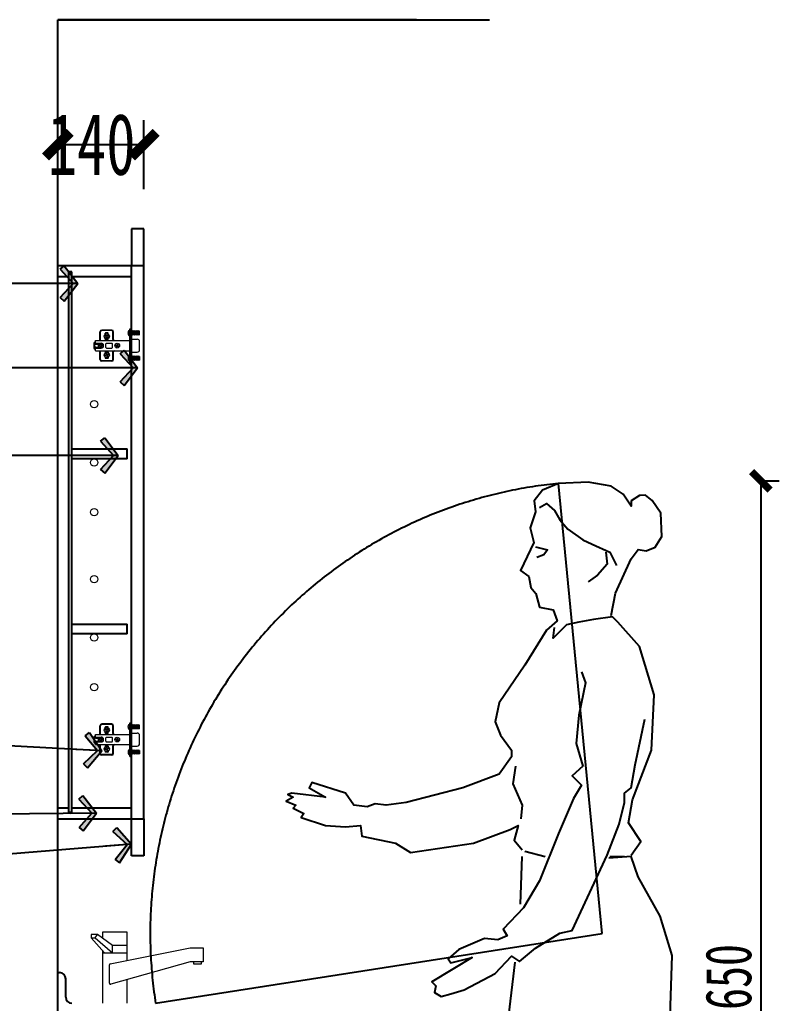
# Model space of a CAD drawing. Header units: millimetres. Extents: x 3104083 to 3173399, y -3165492 to -3044687.
# Drawn here: x 3143192 to 3144428, y -3140501 to -3138901 of the extents above; entities that cross this region are included whole.
import ezdxf

# ---------------------------------------------------------------- set-up
doc = ezdxf.new("R2010")
doc.units = ezdxf.units.MM
doc.header["$LTSCALE"] = 500
doc.header["$MEASUREMENT"] = 0
doc.header["$PDMODE"] = 2
doc.linetypes.add('ACAD_ISO03W100', pattern=[30, 12, -18])
doc.layers.get('0').update_dxf_attribs({"linetype": 'CONTINUOUS'})
doc.layers.get('DEFPOINTS').update_dxf_attribs({"linetype": 'CONTINUOUS'})
for name, color, linetype in [('1', 1, 'CONTINUOUS'), ('D-节点尺寸', 5, 'CONTINUOUS'), ('P-完成面', 3, 'CONTINUOUS'), ('W-基础引线', 35, 'CONTINUOUS'), ('台面', 4, 'CONTINUOUS'), ('柜体', 2, 'CONTINUOUS')]:
    doc.layers.add(name, color=color, linetype=linetype)
for name, color, linetype, lineweight in [('五金辅助件', 25, 'CONTINUOUS', 13), ('墙体', 6, 'CONTINUOUS', 25), ('家具1', 65, 'CONTINUOUS', 9)]:
    doc.layers.add(name, color=color, linetype=linetype, lineweight=lineweight)
doc.styles.add('DIM', font='SimSun.ttf', dxfattribs={"width": 0.7})
doc.dimstyles.new('30', dxfattribs={"dimscale": 30, "dimtxt": 2.5, "dimasz": 1, "dimexe": 1, "dimexo": 1, "dimgap": 0.5, "dimtad": 1, "dimdec": 0, "dimzin": 0, "dimdsep": 46, "dimtxsty": 'DIM', "dimblk": 'ARCHTICK', "dimcen": 0, "dimclrd": 5, "dimclre": 5, "dimclrt": 35, "dimadec": 0, "dimazin": 0, "dimtfac": 0.5, "dimtdec": 0, "dimtix": 1, "dimtmove": 2, "dimatfit": 2, "dimldrblk": 'A', "dimfxl": 0, "dimtolj": 1, "dimtzin": 0, "dimlwd": -1, "dimlwe": -1, "dimarcsym": 0})
doc.dimstyles.new('40', dxfattribs={"dimscale": 40, "dimtxt": 2.5, "dimasz": 1, "dimexe": 1, "dimexo": 1, "dimgap": 0.5, "dimtad": 1, "dimdec": 0, "dimzin": 0, "dimdsep": 46, "dimtxsty": 'DIM', "dimblk": 'ARCHTICK', "dimcen": 0, "dimclrd": 5, "dimclre": 5, "dimclrt": 35, "dimadec": 0, "dimazin": 0, "dimtfac": 0.5, "dimtdec": 0, "dimtix": 1, "dimtmove": 2, "dimatfit": 2, "dimldrblk": 'A', "dimfxl": 0, "dimtolj": 1, "dimtzin": 0, "dimlwd": -1, "dimlwe": -1, "dimarcsym": 0})
doc.dimstyles.new('基础引线', dxfattribs={"dimtxt": 3, "dimasz": 0.7, "dimexe": 2, "dimexo": 6, "dimgap": 1, "dimtad": 1, "dimdec": 0, "dimdsep": 46, "dimtxsty": 'Standard', "dimblk1": 'A', "dimblk2": 'A', "dimsah": 1, "dimcen": 3, "dimdle": 200, "dimclrd": 256, "dimclre": 256, "dimclrt": 2, "dimadec": 0, "dimazin": 0, "dimtfac": 1, "dimtdec": 0, "dimtix": 1, "dimtmove": 1, "dimatfit": 3, "dimldrblk": 'A', "dimfxl": 0, "dimtvp": 1, "dimtolj": 1, "dimtzin": 0, "dimarcsym": 0})

# ---------------------------------------------------------------- blocks, each defined once
blk = doc.blocks.new('_ArchTick')
at = {"color": 0, "linetype": 'ByBlock', "const_width": 0.4}
blk.add_lwpolyline([(-0.5, -0.5), (0.5, 0.5)], dxfattribs=at)
blk = doc.blocks.new('*D1871')
at = {"layer": 'D-节点尺寸', "color": 5, "ltscale": 100}
for p, q in [((3143254.1, -3139177.4), (3143254.1, -3139064.7)), ((3143394.1, -3139177.4), (3143394.1, -3139064.7)), ((3143254.1, -3139104.7), (3143394.1, -3139104.7))]:
    blk.add_line(p, q, dxfattribs=at)
at = {"layer": 'DEFPOINTS', "color": 0, "ltscale": 100}
for p in [(3143394.1, -3139104.7), (3143254.1, -3139217.4), (3143394.1, -3139217.4)]:
    blk.add_point(p, dxfattribs=at)
at = {"layer": 'D-节点尺寸', "color": 5, "ltscale": 100, "xscale": 40, "yscale": 40, "zscale": 40, "rotation": 180}
blk.add_blockref('_ArchTick', (3143254.1, -3139104.7), dxfattribs=at)
at = {"layer": 'D-节点尺寸', "color": 5, "ltscale": 100, "xscale": 40, "yscale": 40, "zscale": 40}
blk.add_blockref('_ArchTick', (3143394.1, -3139104.7), dxfattribs=at)
at = {"layer": 'D-节点尺寸', "color": 35, "ltscale": 100, "insert": (3143309.1, -3139104.7), "char_height": 100, "attachment_point": 5, "style": 'DIM'}
blk.add_mtext('\\A1;140', dxfattribs=at)
blk = doc.blocks.new('A')
for p, q in [((-1.435, 1.148), (-1.09, 1.437)), ((-1.09, 1.437), (0, 0)), ((-1.435, 1.148), (-0.369, 0)), ((-0.369, 0), (-2.127, 0)), ((-1.435, -1.148), (-0.369, 0)), ((-1.09, -1.437), (0, 0)), ((-1.435, -1.148), (-1.09, -1.437))]:
    blk.add_line(p, q)
for points in [[(-1.435, 1.148), (-1.09, 1.437), (-0.369, 0), (0, 0)], [(-1.435, -1.148), (-1.09, -1.437), (-0.369, 0), (0, 0)]]:
    blk.add_solid(points)
blk = doc.blocks.new('F02FMA01')
at = {"color": 0, "linetype": 'ByBlock'}
for p, q in [((31.9, 1529.2), (34.1, 1509.5)), ((34.1, 1509.5), (18.7, 1491.9)), ((18.7, 1491.9), (3.4, 1481)), ((-104.6, 1034.2), (-107.3, 956.5))]:
    blk.add_line(p, q, dxfattribs=at)
for points in [[(40.6, 1426.2), (47.8, 1462.5), (73.5, 1518.2), (84.5, 1533.6), (97.6, 1531.4), (112.4, 1537.3), (123.3, 1554.8), (121.8, 1592.7), (107.4, 1613.2), (96.4, 1622), (86.7, 1621.2), (73.5, 1612.4), (73.5, 1603.7), (60.4, 1623.4), (40.6, 1636.5), (3.4, 1643.1), (-44.9, 1640.9), (-71.2, 1629.9), (-84.3, 1612.4), (-82.1, 1594.9), (-90.9, 1568.6), (-84.9, 1544.7), (-106.7, 1499.2), (-93.1, 1489.7), (-90, 1471.6), (-81.7, 1461.9), (-75.6, 1439.4), (-53.6, 1435), (-47.1, 1417.5), (-64.6, 1402.1), (-99.7, 1345.2), (-141.3, 1283.8), (-147.9, 1253.2), (-139.1, 1231.2), (-121.6, 1207.1), (-121.6, 1196.2), (-141.3, 1167.7), (-200.5, 1145.8), (-292.6, 1121.7), (-325.5, 1117.3), (-343.1, 1119.5), (-356.2, 1115.1), (-378.1, 1117.3), (-391.3, 1137), (-446.1, 1154.6), (-450.5, 1145.8), (-424.2, 1130.5), (-479, 1137), (-485.6, 1134.9), (-476.8, 1130.5), (-487.8, 1123.9), (-472.4, 1117.3), (-476.8, 1112.9), (-459.3, 1104.2), (-463.6, 1097.6), (-424.2, 1084.5), (-391.3, 1082.3), (-367.2, 1084.5), (-365, 1066.9), (-310.2, 1056), (-286, 1040.7), (-183, 1056), (-123.8, 1077.9), (-110.6, 1084.5), (-117.2, 1060.4), (-104.1, 1045)], [(-75.6, 1601.5), (-64.6, 1608), (-51.4, 1597.1), (-42.7, 1581.8), (-29.5, 1566.4), (-5.4, 1548.9), (9.9, 1542.3), (38.5, 1529.2), (49.4, 1507.3)], [(-82.1, 1537.9), (-62.9, 1532.6), (-69, 1524.8), (-79.9, 1520.4)], [(73.5, 1036.3), (88.9, 1058.2), (69.1, 1088.9), (75.7, 1126.1), (106.4, 1207.1), (110.8, 1297), (86.7, 1375.8), (51.6, 1415.3), (42.8, 1424), (12.1, 1419.6), (-12, 1415.3), (-31.7, 1410.9), (-53.6, 1389), (-51.4, 1406.5)], [(-7.6, 1334.2), (-1, 1316.7), (-12, 1264.1), (-16.4, 1218.1), (-5.4, 1180.9), (-22.9, 1165.5), (-7.6, 1150.2), (-20.7, 1128.3), (-44.9, 1071.3), (-75.6, 994.7), (-101.9, 950.8), (-134.8, 915.8), (-128.2, 904.8), (-143.5, 898.3), (-165.5, 900.5), (-207.1, 882.9), (-224.7, 867.6), (-220.3, 861), (-185.2, 869.8), (-251, 830.4), (-244.4, 823.8), (-246.6, 812.8), (-235.6, 806.3), (-220.3, 810.6), (-198.3, 817.2), (-147.9, 843.5), (-121.6, 872), (-108.4, 863.2), (-82.1, 885.1), (-42.7, 909.2), (-22.9, 913.6), (34.1, 1036.3), (53.8, 1086.7), (62.6, 1121.7), (62.6, 1137), (73.5, 1145.8), (80.1, 1183.1), (95.5, 1257.5)], [(-115, 1180.9), (-119.4, 1152.4), (-104.1, 1117.3), (-106.3, 1095.4)], [(-99.7, 1042.8), (-66.8, 1034.1)], [(-115.7, 862), (-132.4, 725.9), (-132.4, 539.7), (-126.8, 375.8), (-104.6, 359.2), (-76.8, 348), (-60.1, 348), (-54.5, 217.5), (-57.3, 120.2), (-71.2, 78.6), (-132.4, 48), (-196.3, 25.8), (-201.9, 11.9), (-185.2, 6.3), (-160.2, 6.3), (-157.4, -4.8), (-115.7, -4.8), (48.4, -2), (53.9, 31.3), (37.2, 56.3), (31.7, 98), (42.8, 198), (67.8, 303.6), (76.2, 350.8), (137.3, 350.8), (159.6, 359.2), (148.5, 525.8), (134.6, 709.2), (140.1, 873.1), (120.7, 937), (84.5, 1000.9), (73.4, 1034.2), (37.2, 1031.5)], [(38.5, 1034.1), (62.6, 1034.1)], [(-149.1, 20.2), (-118.5, 28.6), (-68.4, 50.8), (-37.8, 78.6), (-26.7, 123), (-23.9, 228.6), (-29.5, 348)]]:
    blk.add_lwpolyline(points, dxfattribs=at)
blk = doc.blocks.new('*D1872')
at = {"layer": 'DEFPOINTS', "color": 0, "ltscale": 100}
for p in [(3144369.4, -3139651.5), (3144369.4, -3141301.5), (3144398.1, -3141301.5)]:
    blk.add_point(p, dxfattribs=at)
at = {"layer": 'P-完成面', "color": 5, "ltscale": 100}
for p, q in [((3144398.1, -3139651.5), (3144428.1, -3139651.5)), ((3144398.1, -3139651.5), (3144398.1, -3141301.5)), ((3144398.1, -3141301.5), (3144428.1, -3141301.5))]:
    blk.add_line(p, q, dxfattribs=at)
at = {"layer": 'P-完成面', "color": 5, "ltscale": 100, "xscale": 30, "yscale": 30, "zscale": 30}
for p, rotation in [((3144398.1, -3139651.5), 90), ((3144398.1, -3141301.5), 270)]:
    blk.add_blockref('_ArchTick', p, dxfattribs=dict(at, rotation=rotation))
at = {"layer": 'P-完成面', "color": 35, "ltscale": 100, "insert": (3144345.6, -3140476.5), "char_height": 75, "attachment_point": 5, "rotation": 90, "style": 'DIM'}
blk.add_mtext('\\A1;1650', dxfattribs=at)

msp = doc.modelspace()

# ---------------------------------------------------------------- linework, layer by layer
at = {"layer": '五金辅助件'}
for p, q in [((3143341.924, -3139406.284), (3143325.604, -3139406.284)), ((3143341.924, -3139407.244), (3143325.604, -3139407.244)), ((3143369.764, -3139407.326), (3143371.204, -3139407.326)), ((3143371.204, -3139459.084), (3143371.204, -3139404.364)), ((3143371.204, -3139404.364), (3143374.084, -3139404.364)), ((3143375.626, -3139408.286), (3143374.084, -3139407.9)), ((3143377.546, -3139408.286), (3143375.626, -3139407.806)), ((3143375.626, -3139414.526), (3143375.626, -3139407.806)), ((3143379.466, -3139408.286), (3143377.546, -3139407.806)), ((3143377.546, -3139414.526), (3143377.546, -3139407.806)), ((3143381.386, -3139408.286), (3143379.466, -3139407.806)), ((3143379.466, -3139414.526), (3143379.466, -3139407.806)), ((3143383.306, -3139408.286), (3143381.386, -3139407.806)), ((3143381.386, -3139414.526), (3143381.386, -3139407.806)), ((3143385.226, -3139408.286), (3143383.306, -3139407.806)), ((3143383.306, -3139414.526), (3143383.306, -3139407.806)), ((3143387.146, -3139408.286), (3143385.226, -3139407.806)), ((3143385.226, -3139414.526), (3143385.226, -3139407.806)), ((3143315.168, -3139423.564), (3143371.204, -3139423.564)), ((3143315.168, -3139428.364), (3143315.168, -3139423.564)), ((3143322.724, -3139421.421), (3143322.724, -3139409.164)), ((3143323.684, -3139421.421), (3143323.684, -3139409.164)), ((3143330.141, -3139414.011), (3143332.747, -3139416.407)), ((3143331.116, -3139412.951), (3143333.722, -3139415.347)), ((3143331.364, -3139412.772), (3143331.364, -3139411.564)), ((3143331.364, -3139421.164), (3143331.364, -3139419.956)), ((3143332.747, -3139416.407), (3143331.447, -3139417.82)), ((3143331.447, -3139417.82), (3143332.507, -3139418.795)), ((3143335.684, -3139411.084), (3143331.844, -3139411.084)), ((3143335.684, -3139421.644), (3143331.844, -3139421.644)), ((3143333.807, -3139417.381), (3143332.507, -3139418.795)), ((3143335.021, -3139413.933), (3143333.722, -3139415.347)), ((3143333.807, -3139417.381), (3143336.413, -3139419.777)), ((3143336.081, -3139414.908), (3143334.782, -3139416.321)), ((3143334.782, -3139416.321), (3143337.387, -3139418.717)), ((3143335.021, -3139413.933), (3143336.081, -3139414.908)), ((3143336.164, -3139412.772), (3143336.164, -3139411.564)), ((3143336.164, -3139421.164), (3143336.164, -3139419.956)), ((3143343.844, -3139421.644), (3143343.844, -3139409.164)), ((3143344.804, -3139421.644), (3143344.804, -3139409.164)), ((3143368.324, -3139410.686), (3143368.815, -3139410.686)), ((3143368.324, -3139411.646), (3143368.815, -3139411.646)), ((3143368.815, -3139411.646), (3143368.815, -3139410.686)), ((3143369.764, -3139415.006), (3143371.204, -3139415.006)), ((3143375.626, -3139414.046), (3143374.084, -3139414.431)), ((3143374.084, -3139421.164), (3143383.306, -3139421.164)), ((3143377.546, -3139414.046), (3143375.626, -3139414.526)), ((3143379.466, -3139414.046), (3143377.546, -3139414.526)), ((3143381.386, -3139414.046), (3143379.466, -3139414.526)), ((3143383.306, -3139414.046), (3143381.386, -3139414.526)), ((3143385.226, -3139414.046), (3143383.306, -3139414.526)), ((3143387.146, -3139414.046), (3143385.226, -3139414.526)), ((3143387.146, -3139414.046), (3143387.146, -3139408.286)), ((3143313.124, -3139436.29), (3143313.124, -3139427.158)), ((3143313.808, -3139426.239), (3143315.168, -3139425.831)), ((3143315.168, -3139437.617), (3143313.808, -3139437.209)), ((3143314.084, -3139435.576), (3143314.084, -3139427.873)), ((3143314.768, -3139426.953), (3143315.168, -3139426.833)), ((3143315.168, -3139436.615), (3143314.768, -3139436.495)), ((3143315.168, -3139427.884), (3143324.768, -3139427.884)), ((3143315.168, -3139439.884), (3143315.168, -3139435.084)), ((3143315.168, -3139435.564), (3143324.768, -3139435.564)), ((3143315.168, -3139439.884), (3143371.204, -3139439.884)), ((3143316.128, -3139429.324), (3143320.906, -3139429.324)), ((3143316.128, -3139434.124), (3143320.906, -3139434.124)), ((3143323.041, -3139431.184), (3143320, -3139431.882)), ((3143323.364, -3139432.587), (3143320.323, -3139433.286)), ((3143324.015, -3139428.99), (3143322.611, -3139429.312)), ((3143322.611, -3139429.312), (3143323.041, -3139431.184)), ((3143323.364, -3139432.587), (3143323.793, -3139434.458)), ((3143325.197, -3139434.136), (3143323.793, -3139434.458)), ((3143324.015, -3139428.99), (3143324.444, -3139430.861)), ((3143327.485, -3139430.162), (3143324.444, -3139430.861)), ((3143327.808, -3139431.566), (3143324.767, -3139432.265)), ((3143324.767, -3139432.265), (3143325.197, -3139434.136)), ((3143328.608, -3139432.204), (3143328.608, -3139431.244)), ((3143332.448, -3139434.604), (3143332.448, -3139428.844)), ((3143333.408, -3139427.884), (3143342.048, -3139427.884)), ((3143333.408, -3139435.564), (3143342.048, -3139435.564)), ((3143343.008, -3139434.604), (3143343.008, -3139428.844)), ((3143346.909, -3139430.892), (3143349.623, -3139431.855)), ((3143347.23, -3139429.988), (3143349.944, -3139430.951)), ((3143349.915, -3139432.468), (3143348.952, -3139435.183)), ((3143350.82, -3139432.789), (3143349.857, -3139435.504)), ((3143351.52, -3139427.945), (3143350.557, -3139430.659)), ((3143351.433, -3139432.497), (3143354.147, -3139433.461)), ((3143352.425, -3139428.266), (3143351.462, -3139430.98)), ((3143351.754, -3139431.593), (3143354.468, -3139432.556)), ((3143387.146, -3139438.444), (3143387.146, -3139425.004)), ((3143322.724, -3139454.284), (3143322.724, -3139442.027)), ((3143323.684, -3139454.284), (3143323.684, -3139442.027)), ((3143332.901, -3139446.544), (3143329.452, -3139447.336)), ((3143333.224, -3139447.947), (3143329.774, -3139448.74)), ((3143331.364, -3139442.284), (3143331.364, -3139443.492)), ((3143331.364, -3139450.676), (3143331.364, -3139451.884)), ((3143335.684, -3139441.804), (3143331.844, -3139441.804)), ((3143335.684, -3139452.364), (3143331.844, -3139452.364)), ((3143333.875, -3139444.35), (3143332.471, -3139444.672)), ((3143332.471, -3139444.672), (3143332.901, -3139446.544)), ((3143333.224, -3139447.947), (3143333.654, -3139449.818)), ((3143335.057, -3139449.496), (3143333.654, -3139449.818)), ((3143333.875, -3139444.35), (3143334.305, -3139446.221)), ((3143337.754, -3139445.429), (3143334.305, -3139446.221)), ((3143338.077, -3139446.832), (3143334.627, -3139447.625)), ((3143334.627, -3139447.625), (3143335.057, -3139449.496)), ((3143336.164, -3139442.284), (3143336.164, -3139443.492)), ((3143336.164, -3139450.676), (3143336.164, -3139451.884)), ((3143343.844, -3139454.284), (3143343.844, -3139441.804)), ((3143344.804, -3139454.284), (3143344.804, -3139441.804)), ((3143368.324, -3139451.802), (3143368.815, -3139451.802)), ((3143368.324, -3139452.762), (3143368.815, -3139452.762)), ((3143368.815, -3139451.802), (3143368.815, -3139452.762)), ((3143369.764, -3139448.442), (3143371.204, -3139448.442)), ((3143374.084, -3139442.284), (3143383.306, -3139442.284)), ((3143375.626, -3139449.402), (3143374.084, -3139449.017)), ((3143375.626, -3139455.162), (3143374.084, -3139455.548)), ((3143375.626, -3139448.922), (3143375.626, -3139455.642)), ((3143377.546, -3139449.402), (3143375.626, -3139448.922)), ((3143377.546, -3139455.162), (3143375.626, -3139455.642)), ((3143377.546, -3139448.922), (3143377.546, -3139455.642)), ((3143379.466, -3139449.402), (3143377.546, -3139448.922)), ((3143379.466, -3139455.162), (3143377.546, -3139455.642)), ((3143379.466, -3139448.922), (3143379.466, -3139455.642)), ((3143381.386, -3139449.402), (3143379.466, -3139448.922)), ((3143381.386, -3139455.162), (3143379.466, -3139455.642)), ((3143381.386, -3139448.922), (3143381.386, -3139455.642)), ((3143383.306, -3139449.402), (3143381.386, -3139448.922)), ((3143383.306, -3139455.162), (3143381.386, -3139455.642)), ((3143383.306, -3139448.922), (3143383.306, -3139455.642)), ((3143385.226, -3139449.402), (3143383.306, -3139448.922)), ((3143385.226, -3139455.162), (3143383.306, -3139455.642)), ((3143385.226, -3139448.922), (3143385.226, -3139455.642)), ((3143387.146, -3139449.402), (3143385.226, -3139448.922)), ((3143387.146, -3139455.162), (3143385.226, -3139455.642)), ((3143387.146, -3139449.402), (3143387.146, -3139455.162)), ((3143341.924, -3139456.204), (3143325.604, -3139456.204)), ((3143341.924, -3139457.164), (3143325.604, -3139457.164)), ((3143369.764, -3139456.122), (3143371.204, -3139456.122)), ((3143371.204, -3139459.084), (3143374.084, -3139459.084)), ((3143341.924, -3140046.982), (3143325.604, -3140046.982)), ((3143341.924, -3140047.942), (3143325.604, -3140047.942)), ((3143371.204, -3140099.782), (3143371.204, -3140045.062)), ((3143371.204, -3140045.062), (3143374.084, -3140045.062)), ((3143322.724, -3140062.12), (3143322.724, -3140049.862)), ((3143323.684, -3140062.12), (3143323.684, -3140049.862)), ((3143330.141, -3140054.709), (3143332.747, -3140057.105)), ((3143331.116, -3140053.649), (3143333.722, -3140056.045)), ((3143331.364, -3140053.47), (3143331.364, -3140052.262)), ((3143331.364, -3140061.862), (3143331.364, -3140060.654)), ((3143332.747, -3140057.105), (3143331.447, -3140058.519)), ((3143331.447, -3140058.519), (3143332.507, -3140059.493)), ((3143335.684, -3140051.782), (3143331.844, -3140051.782)), ((3143335.684, -3140062.342), (3143331.844, -3140062.342)), ((3143333.807, -3140058.08), (3143332.507, -3140059.493)), ((3143335.021, -3140054.632), (3143333.722, -3140056.045)), ((3143333.807, -3140058.08), (3143336.413, -3140060.476)), ((3143336.081, -3140055.606), (3143334.782, -3140057.02)), ((3143334.782, -3140057.02), (3143337.387, -3140059.416)), ((3143335.021, -3140054.632), (3143336.081, -3140055.606)), ((3143336.164, -3140053.47), (3143336.164, -3140052.262)), ((3143336.164, -3140061.862), (3143336.164, -3140060.654)), ((3143343.844, -3140062.342), (3143343.844, -3140049.862)), ((3143344.804, -3140062.342), (3143344.804, -3140049.862)), ((3143368.324, -3140051.384), (3143368.815, -3140051.384)), ((3143368.324, -3140052.344), (3143368.815, -3140052.344)), ((3143368.815, -3140052.344), (3143368.815, -3140051.384)), ((3143369.764, -3140048.024), (3143371.204, -3140048.024)), ((3143369.764, -3140055.704), (3143371.204, -3140055.704)), ((3143375.626, -3140048.984), (3143374.084, -3140048.599)), ((3143375.626, -3140054.744), (3143374.084, -3140055.13)), ((3143374.084, -3140061.862), (3143383.306, -3140061.862)), ((3143377.546, -3140048.984), (3143375.626, -3140048.504)), ((3143375.626, -3140055.224), (3143375.626, -3140048.504)), ((3143377.546, -3140054.744), (3143375.626, -3140055.224)), ((3143379.466, -3140048.984), (3143377.546, -3140048.504)), ((3143377.546, -3140055.224), (3143377.546, -3140048.504)), ((3143379.466, -3140054.744), (3143377.546, -3140055.224)), ((3143381.386, -3140048.984), (3143379.466, -3140048.504)), ((3143379.466, -3140055.224), (3143379.466, -3140048.504)), ((3143381.386, -3140054.744), (3143379.466, -3140055.224)), ((3143383.306, -3140048.984), (3143381.386, -3140048.504)), ((3143381.386, -3140055.224), (3143381.386, -3140048.504)), ((3143383.306, -3140054.744), (3143381.386, -3140055.224)), ((3143385.226, -3140048.984), (3143383.306, -3140048.504)), ((3143383.306, -3140055.224), (3143383.306, -3140048.504)), ((3143385.226, -3140054.744), (3143383.306, -3140055.224)), ((3143387.146, -3140048.984), (3143385.226, -3140048.504)), ((3143385.226, -3140055.224), (3143385.226, -3140048.504)), ((3143387.146, -3140054.744), (3143385.226, -3140055.224)), ((3143387.146, -3140054.744), (3143387.146, -3140048.984)), ((3143313.124, -3140076.988), (3143313.124, -3140067.857)), ((3143313.808, -3140066.937), (3143315.168, -3140066.529)), ((3143315.168, -3140078.316), (3143313.808, -3140077.908)), ((3143314.084, -3140076.274), (3143314.084, -3140068.571)), ((3143314.768, -3140067.652), (3143315.168, -3140067.531)), ((3143315.168, -3140077.313), (3143314.768, -3140077.193)), ((3143315.168, -3140064.262), (3143371.204, -3140064.262)), ((3143315.168, -3140069.062), (3143315.168, -3140064.262)), ((3143315.168, -3140068.582), (3143324.768, -3140068.582)), ((3143315.168, -3140080.582), (3143315.168, -3140075.782)), ((3143315.168, -3140076.262), (3143324.768, -3140076.262)), ((3143316.128, -3140070.022), (3143320.906, -3140070.022)), ((3143316.128, -3140074.822), (3143320.906, -3140074.822)), ((3143323.041, -3140071.882), (3143320, -3140072.581)), ((3143323.364, -3140073.285), (3143320.323, -3140073.984)), ((3143324.015, -3140069.688), (3143322.611, -3140070.011)), ((3143322.611, -3140070.011), (3143323.041, -3140071.882)), ((3143323.364, -3140073.285), (3143323.793, -3140075.157)), ((3143325.197, -3140074.834), (3143323.793, -3140075.157)), ((3143324.015, -3140069.688), (3143324.444, -3140071.56)), ((3143327.485, -3140070.861), (3143324.444, -3140071.56)), ((3143327.808, -3140072.264), (3143324.767, -3140072.963)), ((3143324.767, -3140072.963), (3143325.197, -3140074.834)), ((3143328.608, -3140072.902), (3143328.608, -3140071.942)), ((3143332.448, -3140075.302), (3143332.448, -3140069.542)), ((3143333.408, -3140068.582), (3143342.048, -3140068.582)), ((3143333.408, -3140076.262), (3143342.048, -3140076.262)), ((3143343.008, -3140075.302), (3143343.008, -3140069.542)), ((3143346.909, -3140071.591), (3143349.623, -3140072.554)), ((3143347.23, -3140070.686), (3143349.944, -3140071.649)), ((3143349.915, -3140073.167), (3143348.952, -3140075.881)), ((3143350.82, -3140073.488), (3143349.857, -3140076.202)), ((3143351.52, -3140068.643), (3143350.557, -3140071.357)), ((3143351.433, -3140073.196), (3143354.147, -3140074.159)), ((3143352.425, -3140068.964), (3143351.462, -3140071.678)), ((3143351.754, -3140072.291), (3143354.468, -3140073.254)), ((3143387.146, -3140079.142), (3143387.146, -3140065.702)), ((3143315.168, -3140080.582), (3143371.204, -3140080.582)), ((3143322.724, -3140094.982), (3143322.724, -3140082.725)), ((3143323.684, -3140094.982), (3143323.684, -3140082.725)), ((3143332.901, -3140087.242), (3143329.452, -3140088.035)), ((3143333.224, -3140088.645), (3143329.774, -3140089.438)), ((3143331.364, -3140082.982), (3143331.364, -3140084.19)), ((3143331.364, -3140091.374), (3143331.364, -3140092.582)), ((3143335.684, -3140082.502), (3143331.844, -3140082.502)), ((3143335.684, -3140093.062), (3143331.844, -3140093.062)), ((3143333.875, -3140085.048), (3143332.471, -3140085.371)), ((3143332.471, -3140085.371), (3143332.901, -3140087.242)), ((3143333.224, -3140088.645), (3143333.654, -3140090.517)), ((3143335.057, -3140090.194), (3143333.654, -3140090.517)), ((3143333.875, -3140085.048), (3143334.305, -3140086.92)), ((3143337.754, -3140086.127), (3143334.305, -3140086.92)), ((3143338.077, -3140087.53), (3143334.627, -3140088.323)), ((3143334.627, -3140088.323), (3143335.057, -3140090.194)), ((3143336.164, -3140082.982), (3143336.164, -3140084.19)), ((3143336.164, -3140091.374), (3143336.164, -3140092.582)), ((3143343.844, -3140094.982), (3143343.844, -3140082.502)), ((3143344.804, -3140094.982), (3143344.804, -3140082.502)), ((3143368.324, -3140092.501), (3143368.815, -3140092.501)), ((3143368.324, -3140093.461), (3143368.815, -3140093.461)), ((3143368.815, -3140092.501), (3143368.815, -3140093.461)), ((3143369.764, -3140089.141), (3143371.204, -3140089.141)), ((3143374.084, -3140082.982), (3143383.306, -3140082.982)), ((3143375.626, -3140090.101), (3143374.084, -3140089.715)), ((3143375.626, -3140095.861), (3143374.084, -3140096.246)), ((3143375.626, -3140089.621), (3143375.626, -3140096.341)), ((3143377.546, -3140090.101), (3143375.626, -3140089.621)), ((3143377.546, -3140095.861), (3143375.626, -3140096.341)), ((3143377.546, -3140089.621), (3143377.546, -3140096.341)), ((3143379.466, -3140090.101), (3143377.546, -3140089.621)), ((3143379.466, -3140095.861), (3143377.546, -3140096.341)), ((3143379.466, -3140089.621), (3143379.466, -3140096.341)), ((3143381.386, -3140090.101), (3143379.466, -3140089.621)), ((3143381.386, -3140095.861), (3143379.466, -3140096.341)), ((3143381.386, -3140089.621), (3143381.386, -3140096.341)), ((3143383.306, -3140090.101), (3143381.386, -3140089.621)), ((3143383.306, -3140095.861), (3143381.386, -3140096.341)), ((3143383.306, -3140089.621), (3143383.306, -3140096.341)), ((3143385.226, -3140090.101), (3143383.306, -3140089.621)), ((3143385.226, -3140095.861), (3143383.306, -3140096.341)), ((3143385.226, -3140089.621), (3143385.226, -3140096.341)), ((3143387.146, -3140090.101), (3143385.226, -3140089.621)), ((3143387.146, -3140095.861), (3143385.226, -3140096.341)), ((3143387.146, -3140090.101), (3143387.146, -3140095.861)), ((3143341.924, -3140096.902), (3143325.604, -3140096.902)), ((3143341.924, -3140097.862), (3143325.604, -3140097.862)), ((3143369.764, -3140096.821), (3143371.204, -3140096.821)), ((3143371.204, -3140099.782), (3143374.084, -3140099.782))]:
    msp.add_line(p, q, dxfattribs=at)
for centre, radius in [((3143333.764, -3139416.364), 4.32), ((3143323.904, -3139431.724), 3.84), ((3143350.688, -3139431.724), 3.84), ((3143333.764, -3139447.084), 4.32), ((3143313.139, -3139526.901), 5.991), ((3143313.139, -3139621.786), 5.991), ((3143313.139, -3139702.513), 5.991), ((3143313.139, -3139811.589), 5.991), ((3143313.139, -3139906.474), 5.991), ((3143313.139, -3139987.201), 5.991), ((3143333.764, -3140057.062), 4.32), ((3143323.904, -3140072.422), 3.84), ((3143350.688, -3140072.422), 3.84), ((3143333.764, -3140087.782), 4.32)]:
    msp.add_circle(centre, radius, dxfattribs=at)
for centre, radius, start, end in [((3143325.604, -3139409.164), 2.88, 90, 180), ((3143325.604, -3139409.164), 1.92, 90, 180), ((3143341.924, -3139409.164), 2.88, 0, 90), ((3143341.924, -3139409.164), 1.92, 0, 90), ((3143374.164, -3139411.166), 5.84, 138.88791, 175.285439), ((3143319.844, -3139421.421), 2.88, 311.924093, 0), ((3143319.844, -3139421.421), 3.84, 326.080816, 0), ((3143333.764, -3139416.364), 2.869, 122.868001, 151.937832), ((3143331.844, -3139411.564), 0.48, 90, 180), ((3143331.844, -3139421.164), 0.48, 180, 270), ((3143333.764, -3139416.364), 2.869, 302.868001, 331.937832), ((3143335.684, -3139411.564), 0.48, 0, 90), ((3143335.684, -3139421.164), 0.48, 270, 0), ((3143346.724, -3139421.644), 2.88, 180, 221.810315), ((3143346.724, -3139421.644), 1.92, 180, 270), ((3143374.164, -3139411.166), 5.84, 184.714561, 221.11209), ((3143383.306, -3139425.004), 3.84, 0, 90), ((3143314.084, -3139427.158), 0.96, 106.699244, 180), ((3143314.084, -3139436.29), 0.96, 180, 253.300756), ((3143315.044, -3139427.873), 0.96, 106.699244, 180), ((3143315.044, -3139435.576), 0.96, 180, 253.300756), ((3143316.128, -3139428.364), 0.96, 180, 270), ((3143316.128, -3139435.084), 0.96, 90, 180), ((3143323.904, -3139431.724), 2.73, 177.650754, 208.229505), ((3143319.844, -3139442.027), 2.88, 0, 48.075907), ((3143319.844, -3139442.027), 3.84, 0, 33.919184), ((3143325.153, -3139431.318), 3.456, 1.233582, 96.394568), ((3143325.153, -3139432.13), 3.456, 263.605432, 358.766418), ((3143323.904, -3139431.724), 2.73, 357.650754, 28.229505), ((3143333.408, -3139428.844), 0.96, 90, 180), ((3143333.408, -3139434.604), 0.96, 180, 270), ((3143342.048, -3139428.844), 0.96, 0, 90), ((3143342.048, -3139434.604), 0.96, 270, 0), ((3143346.724, -3139441.804), 2.88, 138.189685, 180), ((3143346.724, -3139441.804), 1.92, 90, 180), ((3143349.463, -3139432.308), 0.48, 340.464436, 70.464436), ((3143350.105, -3139430.498), 0.48, 250.464436, 340.464436), ((3143351.272, -3139432.95), 0.48, 70.464436, 160.464436), ((3143351.914, -3139431.14), 0.48, 160.464436, 250.464436), ((3143383.306, -3139438.444), 3.84, 270, 0), ((3143325.604, -3139454.284), 2.88, 180, 270), ((3143325.604, -3139454.284), 1.92, 180, 270), ((3143333.764, -3139447.084), 2.869, 178.405214, 207.475045), ((3143331.844, -3139442.284), 0.48, 90, 180), ((3143331.844, -3139451.884), 0.48, 180, 270), ((3143335.684, -3139442.284), 0.48, 0, 90), ((3143335.684, -3139451.884), 0.48, 270, 0), ((3143333.764, -3139447.084), 2.869, 358.405214, 27.475045), ((3143341.924, -3139454.284), 1.92, 270, 0), ((3143341.924, -3139454.284), 2.88, 270, 0), ((3143374.164, -3139452.282), 5.84, 138.88791, 175.285439), ((3143374.164, -3139452.282), 5.84, 184.714561, 221.11209), ((3143325.604, -3140049.862), 2.88, 90, 180), ((3143325.604, -3140049.862), 1.92, 90, 180), ((3143341.924, -3140049.862), 2.88, 0, 90), ((3143341.924, -3140049.862), 1.92, 0, 90), ((3143319.844, -3140062.12), 2.88, 311.924093, 0), ((3143319.844, -3140062.12), 3.84, 326.080816, 0), ((3143333.764, -3140057.062), 2.869, 122.868001, 151.937832), ((3143331.844, -3140052.262), 0.48, 90, 180), ((3143331.844, -3140061.862), 0.48, 180, 270), ((3143333.764, -3140057.062), 2.869, 302.868001, 331.937832), ((3143335.684, -3140052.262), 0.48, 0, 90), ((3143335.684, -3140061.862), 0.48, 270, 0), ((3143346.724, -3140062.342), 2.88, 180, 221.810315), ((3143346.724, -3140062.342), 1.92, 180, 270), ((3143374.164, -3140051.864), 5.84, 138.88791, 175.285439), ((3143374.164, -3140051.864), 5.84, 184.714561, 221.11209), ((3143383.306, -3140065.702), 3.84, 0, 90), ((3143314.084, -3140067.857), 0.96, 106.699244, 180), ((3143314.084, -3140076.988), 0.96, 180, 253.300756), ((3143315.044, -3140068.571), 0.96, 106.699244, 180), ((3143315.044, -3140076.274), 0.96, 180, 253.300756), ((3143316.128, -3140069.062), 0.96, 180, 270), ((3143316.128, -3140075.782), 0.96, 90, 180), ((3143323.904, -3140072.422), 2.73, 177.650754, 208.229505), ((3143325.153, -3140072.017), 3.456, 1.233582, 96.394568), ((3143325.153, -3140072.828), 3.456, 263.605432, 358.766418), ((3143323.904, -3140072.422), 2.73, 357.650754, 28.229505), ((3143333.408, -3140069.542), 0.96, 90, 180), ((3143333.408, -3140075.302), 0.96, 180, 270), ((3143342.048, -3140069.542), 0.96, 0, 90), ((3143342.048, -3140075.302), 0.96, 270, 0), ((3143349.463, -3140073.006), 0.48, 340.464436, 70.464436), ((3143350.105, -3140071.197), 0.48, 250.464436, 340.464436), ((3143351.272, -3140073.648), 0.48, 70.464436, 160.464436), ((3143351.914, -3140071.839), 0.48, 160.464436, 250.464436), ((3143383.306, -3140079.142), 3.84, 270, 0), ((3143319.844, -3140082.725), 2.88, 0, 48.075907), ((3143325.604, -3140094.982), 2.88, 180, 270), ((3143319.844, -3140082.725), 3.84, 0, 33.919184), ((3143325.604, -3140094.982), 1.92, 180, 270), ((3143333.764, -3140087.782), 2.869, 178.405214, 207.475045), ((3143331.844, -3140082.982), 0.48, 90, 180), ((3143331.844, -3140092.582), 0.48, 180, 270), ((3143335.684, -3140082.982), 0.48, 0, 90), ((3143335.684, -3140092.582), 0.48, 270, 0), ((3143333.764, -3140087.782), 2.869, 358.405214, 27.475045), ((3143341.924, -3140094.982), 1.92, 270, 0), ((3143341.924, -3140094.982), 2.88, 270, 0), ((3143346.724, -3140082.502), 2.88, 138.189685, 180), ((3143346.724, -3140082.502), 1.92, 90, 180), ((3143374.164, -3140092.981), 5.84, 138.88791, 175.285439), ((3143374.164, -3140092.981), 5.84, 184.714561, 221.11209)]:
    msp.add_arc(centre, radius, start, end, dxfattribs=at)
at = {"layer": '台面'}
for p, q in [((3143254.084, -3140451.478), (3143257.084, -3140451.478)), ((3143267.084, -3140491.478), (3143267.084, -3140461.478))]:
    msp.add_line(p, q, dxfattribs=at)
for centre, start, end in [((3143257.084, -3140461.478), 0, 90), ((3143277.084, -3140491.478), 180, 270)]:
    msp.add_arc(centre, 10, start, end, dxfattribs=at)
at = {"layer": '墙体'}
for p, q in [((3143837.772, -3138901.478), (3143254.084, -3138901.478)), ((3143254.084, -3141301.478), (3143254.084, -3138901.478)), ((3143254.084, -3138901.478), (3143956.306, -3138901.478))]:
    msp.add_line(p, q, dxfattribs=at)
at = {"layer": '家具1'}
for p, q in [((3143308.352, -3140389.33), (3143308.352, -3140395.118)), ((3143318.885, -3140389.33), (3143308.352, -3140389.33)), ((3143330.299, -3140419.597), (3143308.352, -3140395.118)), ((3143308.352, -3140395.118), (3143314.672, -3140395.118)), ((3143314.672, -3140395.118), (3143318.885, -3140389.33)), ((3143314.672, -3140395.118), (3143343.002, -3140419.597)), ((3143343.002, -3140407.205), (3143318.885, -3140389.33)), ((3143367.17, -3140385.852), (3143326.936, -3140385.852)), ((3143326.936, -3140385.852), (3143326.936, -3140395.297)), ((3143367.17, -3140431.48), (3143367.17, -3140385.852)), ((3143326.936, -3140415.846), (3143326.936, -3140501.478)), ((3143339.361, -3140436.983), (3143469.254, -3140411.281)), ((3143343.002, -3140419.597), (3143343.002, -3140407.205)), ((3143367.17, -3140407.205), (3143343.002, -3140407.205)), ((3143469.254, -3140411.281), (3143490.506, -3140411.281)), ((3143490.506, -3140411.281), (3143490.506, -3140433.788)), ((3143326.936, -3140419.597), (3143367.17, -3140419.597)), ((3143338.006, -3140468.649), (3143338.006, -3140438.757)), ((3143469.254, -3140433.788), (3143340.439, -3140470.389)), ((3143490.506, -3140433.788), (3143469.254, -3140433.788)), ((3143475.568, -3140437.865), (3143475.568, -3140433.788)), ((3143487.388, -3140437.865), (3143475.568, -3140437.865)), ((3143487.388, -3140433.788), (3143487.388, -3140437.865)), ((3143367.17, -3140501.478), (3143367.17, -3140462.794))]:
    msp.add_line(p, q, dxfattribs=at)
for centre, start, end in [((3143339.845, -3140438.757), 105.243221, 180), ((3143339.845, -3140468.649), 180, 288.848737)]:
    msp.add_arc(centre, 1.839, start, end, dxfattribs=at)
at = {"layer": '柜体'}
for p, q in [((3143394.084, -3139241.478), (3143374.084, -3139241.478)), ((3143374.084, -3139241.478), (3143374.084, -3139301.478)), ((3143394.084, -3139301.478), (3143394.084, -3139241.478)), ((3143254.084, -3139301.478), (3143374.084, -3139301.478)), ((3143254.084, -3139301.478), (3143374.084, -3139301.478)), ((3143272.084, -3140191.333), (3143272.084, -3139311.623)), ((3143277.084, -3139311.623), (3143272.084, -3139311.623)), ((3143277.084, -3140191.333), (3143277.084, -3139311.623)), ((3143354.084, -3139301.478), (3143394.084, -3139301.478)), ((3143374.084, -3140201.478), (3143374.084, -3139301.478)), ((3143394.084, -3140201.478), (3143394.084, -3139301.478)), ((3143254.084, -3139319.478), (3143272.084, -3139319.478)), ((3143277.084, -3139319.478), (3143374.084, -3139319.478)), ((3143277.084, -3139599.796), (3143366.936, -3139599.796)), ((3143366.936, -3139615.796), (3143366.936, -3139599.796)), ((3143366.936, -3139615.796), (3143277.084, -3139615.796)), ((3143277.084, -3139884.485), (3143366.936, -3139884.485)), ((3143366.936, -3139900.485), (3143366.936, -3139884.485)), ((3143366.936, -3139900.485), (3143277.084, -3139900.485)), ((3143254.084, -3140183.478), (3143272.084, -3140183.478)), ((3143277.084, -3140191.333), (3143272.084, -3140191.333)), ((3143277.084, -3140183.478), (3143374.084, -3140183.478)), ((3143254.084, -3140201.478), (3143374.084, -3140201.478)), ((3143254.084, -3140201.478), (3143374.084, -3140201.478)), ((3143374.084, -3140201.478), (3143394.084, -3140201.478)), ((3143374.084, -3140201.478), (3143394.084, -3140201.478)), ((3143374.084, -3140261.478), (3143374.084, -3140201.478)), ((3143394.084, -3140201.478), (3143394.084, -3140261.478)), ((3143394.084, -3140261.478), (3143374.084, -3140261.478))]:
    msp.add_line(p, q, dxfattribs=at)
at = {"layer": '柜体', "linetype": 'ACAD_ISO03W100'}
for p, q in [((3144139.992, -3140387.938), (3144068.838, -3139655.797)), ((3143413.217, -3140501.478), (3144139.992, -3140387.938))]:
    msp.add_line(p, q, dxfattribs=at)
msp.add_arc((3144139.992, -3140387.938), 735.59, 95.550994, 188.879203, dxfattribs=at)

# ---------------------------------------------------------------- block references
at = {"layer": '1', "color": 124}
msp.add_blockref('F02FMA01', (3144113.704, -3141296.696), dxfattribs=at)

# ---------------------------------------------------------------- dimensions: what is measured, and where the dimension line sits
at = {"layer": 'D-节点尺寸', "color": 251, "ltscale": 100}
dim = msp.add_linear_dim(base=(3143394.084, -3139104.685), p1=(3143254.084, -3139217.395), p2=(3143394.084, -3139217.395), dimstyle='40', dxfattribs=at)
dim.commit()
dim.dimension.update_dxf_attribs({"geometry": '*D1871', "text_midpoint": (3143309.084, -3139104.685), "dimtype": 160})
at = {"layer": 'P-完成面', "color": 251, "ltscale": 100}
dim = msp.add_linear_dim(base=(3144398.125, -3141301.478), p1=(3144369.37, -3139651.478), p2=(3144369.37, -3141301.478), angle=90, dimstyle='30', dxfattribs=at)
dim.commit()
dim.dimension.update_dxf_attribs({"geometry": '*D1872', "text_midpoint": (3144345.625, -3140476.478)})

# ---------------------------------------------------------------- leaders
at = {"layer": 'W-基础引线'}
for points in [[(3143286.458, -3139330.372), (3142525.71, -3139330.372)], [(3143383.996, -3139467.868), (3142525.71, -3139467.868)], [(3143352.131, -3139610.265), (3142525.71, -3139610.265)], [(3143325.929, -3140090.711), (3142525.71, -3140048.329)], [(3143317.092, -3140192.038), (3142525.71, -3140200.222)], [(3143374.084, -3140242.58), (3142525.71, -3140311.562)]]:
    msp.add_leader(points, dimstyle='基础引线', override={"dimasz": 20}, dxfattribs=at)

doc.saveas('drawing.dxf')
